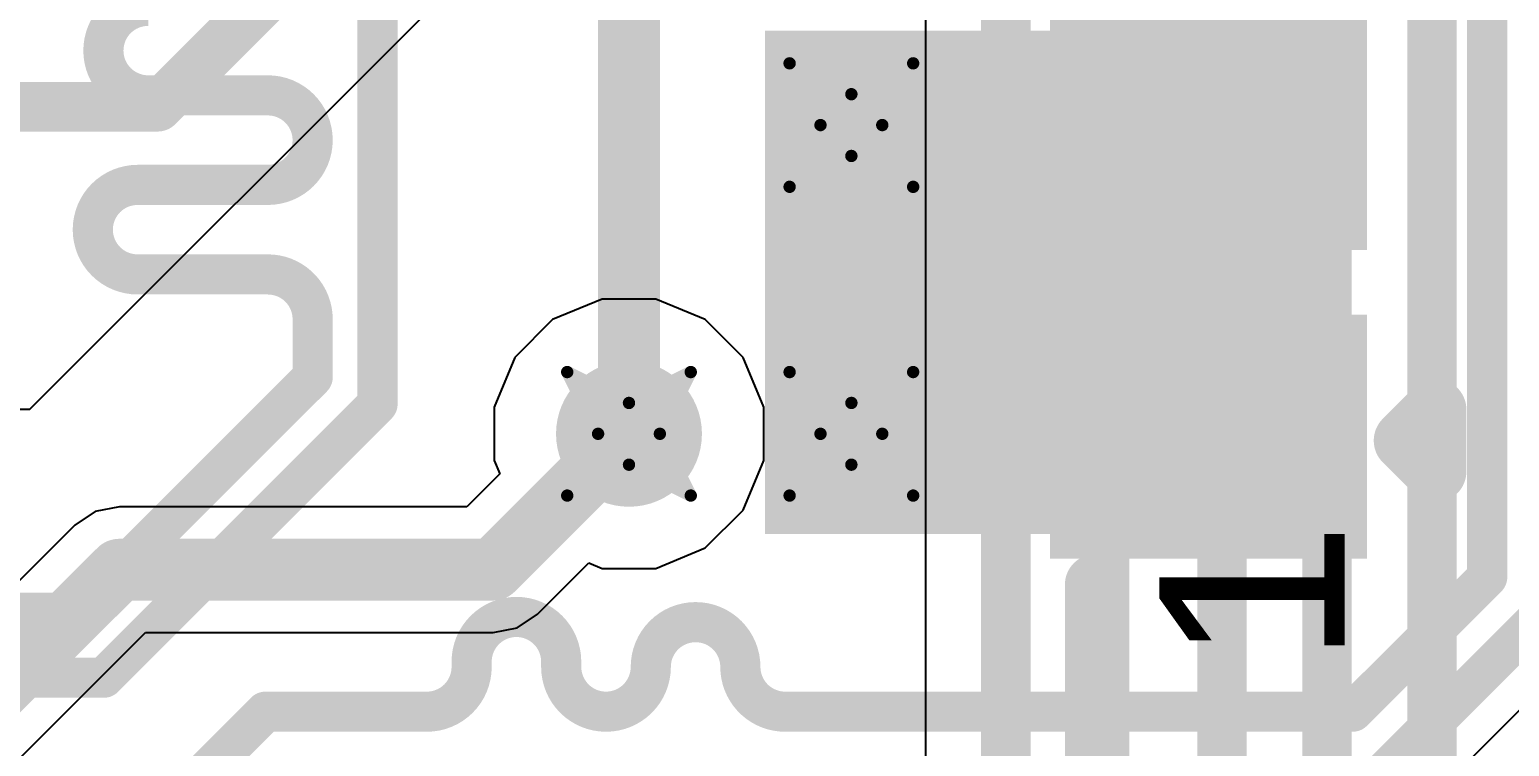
# Model space of a CAD drawing. Header units: inches. Extents: x -6 to 328, y -12 to 81.
# Drawn here: x 29.97 to 36.06, y 4.73 to 7.68 of the extents above; entities that cross this region are included whole.
import ezdxf

# ---------------------------------------------------------------- set-up
doc = ezdxf.new("R2010")
doc.units = ezdxf.units.IN
for name, color, linetype in [('Bottom Layer', 5, 'Continuous'), ('Drill Drawing', 1, 'Continuous'), ('Top Layer', 1, 'Continuous'), ('Top Overlay', 2, 'Continuous'), ('Top Paste', 8, 'Continuous'), ('Top Solder', 216, 'Continuous'), ('Via Holes', 16, 'Continuous')]:
    doc.layers.add(name, color=color, linetype=linetype)
doc.styles.add('Arial', font='', dxfattribs={"height": 0.2})
doc.styles.get('Arial').set_extended_font_data('Arial')

# ---------------------------------------------------------------- blocks, each defined once
blk = doc.blocks.new('M55_6013242R_44')
at = {"layer": 'Top Layer'}
for points in [[(-9.92500047, -2.19999687), (-9.124999529999998, -2.19999687), (-9.124999529999998, -3.29999721), (-9.92500047, -3.29999721)], [(-8.655000470000001, -2.19999687), (-7.85499953, -2.19999687), (-7.85499953, -3.29999721), (-8.655000470000001, -3.29999721)]]:
    blk.add_hatch(color=1, dxfattribs=at).paths.add_polyline_path(points)
at = {"layer": 'Top Paste'}
for points in [[(-9.92500047, -2.19999687), (-9.124999529999998, -2.19999687), (-9.124999529999998, -3.29999721), (-9.92500047, -3.29999721)], [(-8.655000470000001, -2.19999687), (-7.85499953, -2.19999687), (-7.85499953, -3.29999721), (-8.655000470000001, -3.29999721)]]:
    blk.add_hatch(color=8, dxfattribs=at).paths.add_polyline_path(points)
at = {"layer": 'Top Solder'}
for points in [[(-10.02660047, -2.09839687), (-9.023399529999999, -2.09839687), (-9.023399529999999, -3.401597209999999), (-10.02660047, -3.401597209999999)], [(-8.756600469999999, -2.09839687), (-7.753399529999999, -2.09839687), (-7.753399529999999, -3.401597209999999), (-8.756600469999999, -3.401597209999999)]]:
    blk.add_hatch(color=216, dxfattribs=at).paths.add_polyline_path(points)
at = {"layer": 'Top Overlay'}
for points in [[(-11.2014, -2.28599746, 0.254, 0.254, 0), (-10.1346, -2.28599746, 0.254, 0.254, 0)], [(-9.54099946, -3.55599746, 0.254, 0.254, 0), (-9.66799946, -3.682997459999999, 0.254, 0.254, 0)], [(-9.54099946, -3.55599746, 0.254, 0.254, 0), (-9.41399946, -3.682997459999999, 0.254, 0.254, 0)], [(-9.66799946, -3.682997459999999, 0.254, 0.254, 0), (-9.41399946, -3.682997459999999, 0.254, 0.254, 0)]]:
    blk.add_lwpolyline(points, format="xyseb", dxfattribs=at)
for points in [[(-10.1981, -2.28599746, 0.127, 0.127, 1), (-10.0711, -2.28599746, 0.127, 0.127, 1)], [(-9.60449946, -3.55599746, 0.127, 0.127, 1), (-9.47749946, -3.55599746, 0.127, 0.127, 1)], [(-9.60449946, -3.55599746, 0.127, 0.127, 1), (-9.47749946, -3.55599746, 0.127, 0.127, 1)], [(-9.73149946, -3.682997459999999, 0.127, 0.127, 1), (-9.60449946, -3.682997459999999, 0.127, 0.127, 1)], [(-9.73149946, -3.682997459999999, 0.127, 0.127, 1), (-9.60449946, -3.682997459999999, 0.127, 0.127, 1)], [(-9.47749946, -3.682997459999999, 0.127, 0.127, 1), (-9.35049946, -3.682997459999999, 0.127, 0.127, 1)], [(-9.47749946, -3.682997459999999, 0.127, 0.127, 1), (-9.35049946, -3.682997459999999, 0.127, 0.127, 1)]]:
    blk.add_lwpolyline(points, format="xyseb", close=True, dxfattribs=at)
at = {"layer": 'Top Overlay', "style": 'Arial'}
blk.add_text('1', height=0.7619999999999999, dxfattribs=at).set_placement((-10.46479746, -3.3087945))

msp = doc.modelspace()

# ---------------------------------------------------------------- hatches: boundary and pattern name
at = {"layer": 'Bottom Layer'}
h = msp.add_hatch(color=5, dxfattribs=at)
edge = h.paths.add_edge_path()
edge.add_arc((33.35019999999999, 7.289799999999999), 0.2999994, 0, 360)
h = msp.add_hatch(color=5, dxfattribs=at)
edge = h.paths.add_edge_path()
edge.add_arc((32.43579999999999, 6.019799999999999), 0.2999994, 0, 360)
h = msp.add_hatch(color=5, dxfattribs=at)
edge = h.paths.add_edge_path()
edge.add_arc((33.35019999999999, 6.019799999999999), 0.2999994, 0, 360)
at = {"layer": 'Top Layer'}
msp.add_hatch(color=1, dxfattribs=at).paths.add_polyline_path([(32.9946, 5.607997419999999), (35.36899708, 5.607997419999999), (35.36899708, 7.678000899999999), (32.9946, 7.678000899999999)])
h = msp.add_hatch(color=1, dxfattribs=at)
edge = h.paths.add_edge_path()
edge.add_arc((33.35019999999999, 7.289799999999999), 0.2999994, 0, 360)
h = msp.add_hatch(color=1, dxfattribs=at)
edge = h.paths.add_edge_path()
edge.add_arc((32.43579999999999, 6.019799999999999), 0.2999994, 0, 360)
h = msp.add_hatch(color=1, dxfattribs=at)
edge = h.paths.add_edge_path()
edge.add_arc((33.35019999999999, 6.019799999999999), 0.2999994, 0, 360)
at = {"layer": 'Via Holes'}
h = msp.add_hatch(color=7, dxfattribs=at)
edge = h.paths.add_edge_path()
edge.add_arc((33.35019999999999, 7.289799999999999), 0.1499997, 0, 360)
h = msp.add_hatch(color=7, dxfattribs=at)
edge = h.paths.add_edge_path()
edge.add_arc((32.43579999999999, 6.019799999999999), 0.1499997, 0, 360)
h = msp.add_hatch(color=7, dxfattribs=at)
edge = h.paths.add_edge_path()
edge.add_arc((33.35019999999999, 6.019799999999999), 0.1499997, 0, 360)

# ---------------------------------------------------------------- linework, layer by layer
at = {"layer": 'Bottom Layer'}
for p, q in [((33.65499999999999, 11.44463548), (33.65499999999999, 0.1016)), ((29.972, 6.121397459999999), (33.02, 9.169397459999999)), ((32.3256021, 6.5737994), (32.12198554, 6.4894587)), ((32.5459979, 6.5737994), (32.3256021, 6.5737994)), ((32.74961446, 6.4894587), (32.5459979, 6.5737994)), ((32.12198554, 6.4894587), (31.9661413, 6.33361446)), ((32.9054587, 6.33361446), (32.74961446, 6.4894587)), ((31.9661413, 6.33361446), (31.8818006, 6.1299979)), ((32.9897994, 6.1299979), (32.9054587, 6.33361446)), ((29.47152348, 6.121397459999999), (29.972, 6.121397459999999)), ((31.8818006, 6.1299979), (31.8818006, 5.9096021)), ((32.9897994, 5.9096021), (32.9897994, 6.1299979)), ((31.8818006, 5.9096021), (31.90451582, 5.8547635)), ((32.9054587, 5.705985539999999), (32.9897994, 5.9096021)), ((31.90451582, 5.8547635), (31.76972818, 5.71997586)), ((30.34030254, 5.71997586), (30.24119682, 5.70026292)), ((31.76972818, 5.71997586), (30.34030254, 5.71997586)), ((30.24119682, 5.70026292), (30.1571787, 5.64412384)), ((32.74961446, 5.5501413), (32.9054587, 5.705985539999999)), ((30.1571787, 5.64412384), (29.72004978, 5.20699492)), ((32.5459979, 5.4658006), (32.74961446, 5.5501413)), ((32.06012384, 5.277876159999999), (32.2707635, 5.48851582)), ((32.2707635, 5.48851582), (32.3256021, 5.4658006)), ((32.3256021, 5.4658006), (32.5459979, 5.4658006)), ((31.97610572, 5.22173708), (32.06012384, 5.277876159999999)), ((29.93922638, 4.69367616), (30.44757436, 5.20202414)), ((30.44757436, 5.20202414), (31.877, 5.20202414)), ((31.877, 5.20202414), (31.97610572, 5.22173708))]:
    msp.add_line(p, q, dxfattribs=at)
for points in [[(35.73773903999999, -0.77966316, 0.2032, 0.2032, 0), (35.73773903999999, 23.23085016, 0.2032, 0.2032, 0)], [(35.306, -0.5878118800000001, 0.2032, 0.2032, 0), (35.306, 21.53920254, 0.2032, 0.2032, 0)], [(34.87419999999999, -0.3629152, 0.2032, 0.2032, 0), (34.87419999999999, 21.0312, 0.2032, 0.2032, 0)], [(34.3916, -0.2032, 0.2032, 0.2032, 0), (34.3916, 14.16248628, 0.2032, 0.2032, 0)], [(33.9852, -0.03049524, 0.2032, 0.2032, 0), (33.9852, 13.9452604, 0.2032, 0.2032, 0)], [(30.49790192, 7.364780799999999, 0.2032, 0.2032, 0), (32.19623736, 9.06311624, 0.2032, 0.2032, 0)], [(23.2168192, 7.364780799999999, 0.2032, 0.2032, 0), (30.49790192, 7.364780799999999, 0.2032, 0.2032, 0)], [(31.877, 5.460999999999999, 0.254, 0.254, 0), (32.43579999999999, 6.019799999999999, 0.254, 0.254, 0)], [(29.75610254, 4.8768, 0.254, 0.254, 0), (30.34030254, 5.460999999999999, 0.254, 0.254, 0)], [(30.34030254, 5.460999999999999, 0.254, 0.254, 0), (31.877, 5.460999999999999, 0.254, 0.254, 0)]]:
    msp.add_lwpolyline(points, format="xyseb", dxfattribs=at)
for points in [[(30.44710192, 7.364780799999999, 0.1016, 0.1016, 1), (30.54870192, 7.364780799999999, 0.1016, 0.1016, 1)], [(30.44710192, 7.364780799999999, 0.1016, 0.1016, 1), (30.54870192, 7.364780799999999, 0.1016, 0.1016, 1)], [(32.3723, 6.019799999999999, 0.127, 0.127, 1), (32.4993, 6.019799999999999, 0.127, 0.127, 1)], [(30.27680254, 5.460999999999999, 0.127, 0.127, 1), (30.40380254, 5.460999999999999, 0.127, 0.127, 1)], [(30.27680254, 5.460999999999999, 0.127, 0.127, 1), (30.40380254, 5.460999999999999, 0.127, 0.127, 1)], [(31.8135, 5.460999999999999, 0.127, 0.127, 1), (31.9405, 5.460999999999999, 0.127, 0.127, 1)], [(31.8135, 5.460999999999999, 0.127, 0.127, 1), (31.9405, 5.460999999999999, 0.127, 0.127, 1)]]:
    msp.add_lwpolyline(points, format="xyseb", close=True, dxfattribs=at)
at = {"layer": 'Drill Drawing'}
for points in [[(33.0962, 7.543799999999999, 0.0508, 0.0508, 0), (33.35019999999999, 7.416799999999999, 0.0508, 0.0508, 0)], [(33.0962, 7.543799999999999, 0.0508, 0.0508, 0), (33.2232, 7.289799999999999, 0.0508, 0.0508, 0)], [(33.35019999999999, 7.416799999999999, 0.0508, 0.0508, 0), (33.6042, 7.543799999999999, 0.0508, 0.0508, 0)], [(33.4772, 7.289799999999999, 0.0508, 0.0508, 0), (33.6042, 7.543799999999999, 0.0508, 0.0508, 0)], [(33.0962, 7.0358, 0.0508, 0.0508, 0), (33.2232, 7.289799999999999, 0.0508, 0.0508, 0)], [(33.4772, 7.289799999999999, 0.0508, 0.0508, 0), (33.6042, 7.0358, 0.0508, 0.0508, 0)], [(33.0962, 7.0358, 0.0508, 0.0508, 0), (33.35019999999999, 7.162799999999999, 0.0508, 0.0508, 0)], [(33.35019999999999, 7.162799999999999, 0.0508, 0.0508, 0), (33.6042, 7.0358, 0.0508, 0.0508, 0)], [(32.1818, 6.2738, 0.0508, 0.0508, 0), (32.43579999999999, 6.1468, 0.0508, 0.0508, 0)], [(32.1818, 6.2738, 0.0508, 0.0508, 0), (32.3088, 6.019799999999999, 0.0508, 0.0508, 0)], [(32.43579999999999, 6.1468, 0.0508, 0.0508, 0), (32.6898, 6.2738, 0.0508, 0.0508, 0)], [(32.5628, 6.019799999999999, 0.0508, 0.0508, 0), (32.6898, 6.2738, 0.0508, 0.0508, 0)], [(33.0962, 6.2738, 0.0508, 0.0508, 0), (33.35019999999999, 6.1468, 0.0508, 0.0508, 0)], [(33.0962, 6.2738, 0.0508, 0.0508, 0), (33.2232, 6.019799999999999, 0.0508, 0.0508, 0)], [(33.35019999999999, 6.1468, 0.0508, 0.0508, 0), (33.6042, 6.2738, 0.0508, 0.0508, 0)], [(33.4772, 6.019799999999999, 0.0508, 0.0508, 0), (33.6042, 6.2738, 0.0508, 0.0508, 0)], [(32.1818, 5.7658, 0.0508, 0.0508, 0), (32.3088, 6.019799999999999, 0.0508, 0.0508, 0)], [(32.5628, 6.019799999999999, 0.0508, 0.0508, 0), (32.6898, 5.7658, 0.0508, 0.0508, 0)], [(33.0962, 5.7658, 0.0508, 0.0508, 0), (33.2232, 6.019799999999999, 0.0508, 0.0508, 0)], [(33.4772, 6.019799999999999, 0.0508, 0.0508, 0), (33.6042, 5.7658, 0.0508, 0.0508, 0)], [(32.1818, 5.7658, 0.0508, 0.0508, 0), (32.43579999999999, 5.8928, 0.0508, 0.0508, 0)], [(32.43579999999999, 5.8928, 0.0508, 0.0508, 0), (32.6898, 5.7658, 0.0508, 0.0508, 0)], [(33.0962, 5.7658, 0.0508, 0.0508, 0), (33.35019999999999, 5.8928, 0.0508, 0.0508, 0)], [(33.35019999999999, 5.8928, 0.0508, 0.0508, 0), (33.6042, 5.7658, 0.0508, 0.0508, 0)]]:
    msp.add_lwpolyline(points, format="xyseb", dxfattribs=at)
for points in [[(33.0835, 7.543799999999999, 0.0254, 0.0254, 1), (33.1089, 7.543799999999999, 0.0254, 0.0254, 1)], [(33.0835, 7.543799999999999, 0.0254, 0.0254, 1), (33.1089, 7.543799999999999, 0.0254, 0.0254, 1)], [(33.5915, 7.543799999999999, 0.0254, 0.0254, 1), (33.61689999999999, 7.543799999999999, 0.0254, 0.0254, 1)], [(33.5915, 7.543799999999999, 0.0254, 0.0254, 1), (33.61689999999999, 7.543799999999999, 0.0254, 0.0254, 1)], [(33.3375, 7.416799999999999, 0.0254, 0.0254, 1), (33.3629, 7.416799999999999, 0.0254, 0.0254, 1)], [(33.3375, 7.416799999999999, 0.0254, 0.0254, 1), (33.3629, 7.416799999999999, 0.0254, 0.0254, 1)], [(33.2105, 7.289799999999999, 0.0254, 0.0254, 1), (33.2359, 7.289799999999999, 0.0254, 0.0254, 1)], [(33.2105, 7.289799999999999, 0.0254, 0.0254, 1), (33.2359, 7.289799999999999, 0.0254, 0.0254, 1)], [(33.46449999999999, 7.289799999999999, 0.0254, 0.0254, 1), (33.4899, 7.289799999999999, 0.0254, 0.0254, 1)], [(33.46449999999999, 7.289799999999999, 0.0254, 0.0254, 1), (33.4899, 7.289799999999999, 0.0254, 0.0254, 1)], [(33.3375, 7.162799999999999, 0.0254, 0.0254, 1), (33.3629, 7.162799999999999, 0.0254, 0.0254, 1)], [(33.3375, 7.162799999999999, 0.0254, 0.0254, 1), (33.3629, 7.162799999999999, 0.0254, 0.0254, 1)], [(33.0835, 7.0358, 0.0254, 0.0254, 1), (33.1089, 7.0358, 0.0254, 0.0254, 1)], [(33.0835, 7.0358, 0.0254, 0.0254, 1), (33.1089, 7.0358, 0.0254, 0.0254, 1)], [(33.5915, 7.0358, 0.0254, 0.0254, 1), (33.61689999999999, 7.0358, 0.0254, 0.0254, 1)], [(33.5915, 7.0358, 0.0254, 0.0254, 1), (33.61689999999999, 7.0358, 0.0254, 0.0254, 1)], [(32.1691, 6.2738, 0.0254, 0.0254, 1), (32.1945, 6.2738, 0.0254, 0.0254, 1)], [(32.1691, 6.2738, 0.0254, 0.0254, 1), (32.1945, 6.2738, 0.0254, 0.0254, 1)], [(32.6771, 6.2738, 0.0254, 0.0254, 1), (32.7025, 6.2738, 0.0254, 0.0254, 1)], [(32.6771, 6.2738, 0.0254, 0.0254, 1), (32.7025, 6.2738, 0.0254, 0.0254, 1)], [(33.0835, 6.2738, 0.0254, 0.0254, 1), (33.1089, 6.2738, 0.0254, 0.0254, 1)], [(33.0835, 6.2738, 0.0254, 0.0254, 1), (33.1089, 6.2738, 0.0254, 0.0254, 1)], [(33.5915, 6.2738, 0.0254, 0.0254, 1), (33.61689999999999, 6.2738, 0.0254, 0.0254, 1)], [(33.5915, 6.2738, 0.0254, 0.0254, 1), (33.61689999999999, 6.2738, 0.0254, 0.0254, 1)], [(32.4231, 6.1468, 0.0254, 0.0254, 1), (32.4485, 6.1468, 0.0254, 0.0254, 1)], [(32.4231, 6.1468, 0.0254, 0.0254, 1), (32.4485, 6.1468, 0.0254, 0.0254, 1)], [(33.3375, 6.1468, 0.0254, 0.0254, 1), (33.3629, 6.1468, 0.0254, 0.0254, 1)], [(33.3375, 6.1468, 0.0254, 0.0254, 1), (33.3629, 6.1468, 0.0254, 0.0254, 1)], [(32.2961, 6.019799999999999, 0.0254, 0.0254, 1), (32.3215, 6.019799999999999, 0.0254, 0.0254, 1)], [(32.2961, 6.019799999999999, 0.0254, 0.0254, 1), (32.3215, 6.019799999999999, 0.0254, 0.0254, 1)], [(32.5501, 6.019799999999999, 0.0254, 0.0254, 1), (32.5755, 6.019799999999999, 0.0254, 0.0254, 1)], [(32.5501, 6.019799999999999, 0.0254, 0.0254, 1), (32.5755, 6.019799999999999, 0.0254, 0.0254, 1)], [(33.2105, 6.019799999999999, 0.0254, 0.0254, 1), (33.2359, 6.019799999999999, 0.0254, 0.0254, 1)], [(33.2105, 6.019799999999999, 0.0254, 0.0254, 1), (33.2359, 6.019799999999999, 0.0254, 0.0254, 1)], [(33.46449999999999, 6.019799999999999, 0.0254, 0.0254, 1), (33.4899, 6.019799999999999, 0.0254, 0.0254, 1)], [(33.46449999999999, 6.019799999999999, 0.0254, 0.0254, 1), (33.4899, 6.019799999999999, 0.0254, 0.0254, 1)], [(32.4231, 5.8928, 0.0254, 0.0254, 1), (32.4485, 5.8928, 0.0254, 0.0254, 1)], [(32.4231, 5.8928, 0.0254, 0.0254, 1), (32.4485, 5.8928, 0.0254, 0.0254, 1)], [(33.3375, 5.8928, 0.0254, 0.0254, 1), (33.3629, 5.8928, 0.0254, 0.0254, 1)], [(33.3375, 5.8928, 0.0254, 0.0254, 1), (33.3629, 5.8928, 0.0254, 0.0254, 1)], [(32.1691, 5.7658, 0.0254, 0.0254, 1), (32.1945, 5.7658, 0.0254, 0.0254, 1)], [(32.1691, 5.7658, 0.0254, 0.0254, 1), (32.1945, 5.7658, 0.0254, 0.0254, 1)], [(32.6771, 5.7658, 0.0254, 0.0254, 1), (32.7025, 5.7658, 0.0254, 0.0254, 1)], [(32.6771, 5.7658, 0.0254, 0.0254, 1), (32.7025, 5.7658, 0.0254, 0.0254, 1)], [(33.0835, 5.7658, 0.0254, 0.0254, 1), (33.1089, 5.7658, 0.0254, 0.0254, 1)], [(33.0835, 5.7658, 0.0254, 0.0254, 1), (33.1089, 5.7658, 0.0254, 0.0254, 1)], [(33.5915, 5.7658, 0.0254, 0.0254, 1), (33.61689999999999, 5.7658, 0.0254, 0.0254, 1)], [(33.5915, 5.7658, 0.0254, 0.0254, 1), (33.61689999999999, 5.7658, 0.0254, 0.0254, 1)]]:
    msp.add_lwpolyline(points, format="xyseb", close=True, dxfattribs=at)
at = {"layer": 'Top Layer'}
msp.add_line((35.67297666, 4.45902334), (36.26403466, 5.05008134), dxfattribs=at)
for points in [[(35.96448484, 5.42985452, 0.1651, 0.1651, 0), (35.96448484, 12.51181394, 0.1651, 0.1651, 0)], [(31.40185744, 6.14185716, 0.1651, 0.1651, 0), (31.40185744, 8.527978880000001, 0.1651, 0.1651, 0)], [(32.43579999999999, 6.019799999999999, 0.254, 0.254, 0), (32.43579999999999, 7.931947559999999, 0.254, 0.254, 0)], [(30.45888498, 7.412057819999999, 0.1651, 0.1651, -0.9999999999999999), (30.45888498, 7.78035782, 0.1651, 0.1651, 0)], [(30.45888498, 7.412057819999999, 0.1651, 0.1651, 0), (30.95100744, 7.412057819999999, 0.1651, 0.1651, 0)], [(30.95100744, 7.412057819999999, 0.1651, 0.1651, -0.9999999999999999), (30.95100744, 7.043757819999999, 0.1651, 0.1651, 0)], [(30.41531128, 6.67545782, 0.1651, 0.1651, -0.9999999999999999), (30.41531128, 7.043757819999999, 0.1651, 0.1651, 0)], [(30.41531128, 7.043757819999999, 0.1651, 0.1651, 0), (30.95100744, 7.043757819999999, 0.1651, 0.1651, 0)], [(30.41531128, 6.67545782, 0.1651, 0.1651, 0), (30.95100744, 6.67545782, 0.1651, 0.1651, 0)], [(30.95100744, 6.67545782, 0.1651, 0.1651, -0.4142135623730951), (31.13515744, 6.491307819999999, 0.1651, 0.1651, 0)], [(31.13515744, 6.40874512, 0.1651, 0.1651, 0), (31.13515744, 6.491307819999999, 0.1651, 0.1651, 0)], [(31.13515744, 6.252326839999999, 0.1651, 0.1651, 0), (31.13515744, 6.40874512, 0.1651, 0.1651, 0)], [(30.1660306, 5.2832, 0.1651, 0.1651, 0), (31.13515744, 6.252326839999999, 0.1651, 0.1651, 0)], [(30.27650028, 5.0165, 0.1651, 0.1651, 0), (31.40185744, 6.14185716, 0.1651, 0.1651, 0)], [(35.41143032, 4.8768, 0.1651, 0.1651, 0), (35.96448484, 5.42985452, 0.1651, 0.1651, 0)], [(28.26685228, 5.2832, 0.1651, 0.1651, 0), (30.1660306, 5.2832, 0.1651, 0.1651, 0)], [(35.5219, 4.610099999999999, 0.1651, 0.1651, 0), (36.23118484, 5.31938484, 0.1651, 0.1651, 0)], [(31.78883152, 5.08235458, 0.1651, 0.1651, -0.9999999999999999), (32.15713152, 5.08235458, 0.1651, 0.1651, 0)], [(32.52543152, 5.0609754, 0.1651, 0.1651, -0.9999999999999999), (32.89373152, 5.0609754, 0.1651, 0.1651, 0)], [(31.78883152, 5.06095, 0.1651, 0.1651, -0.4142135623730951), (31.60468152, 4.8768, 0.1651, 0.1651, 0)], [(31.78883152, 5.06095, 0.1651, 0.1651, 0), (31.78883152, 5.08235458, 0.1651, 0.1651, 0)], [(32.15713152, 5.06095, 0.1651, 0.1651, 0), (32.15713152, 5.08235458, 0.1651, 0.1651, 0)], [(32.52543152, 5.06095, 0.1651, 0.1651, -0.9999999999999999), (32.15713152, 5.06095, 0.1651, 0.1651, 0)], [(32.52543152, 5.06095, 0.1651, 0.1651, 0), (32.52543152, 5.0609754, 0.1651, 0.1651, 0)], [(32.89373152, 5.06095, 0.1651, 0.1651, 0), (32.89373152, 5.0609754, 0.1651, 0.1651, 0)], [(33.07788152, 4.8768, 0.1651, 0.1651, -0.4142135623730951), (32.89373152, 5.06095, 0.1651, 0.1651, 0)], [(28.1563826, 5.0165, 0.1651, 0.1651, 0), (30.27650028, 5.0165, 0.1651, 0.1651, 0)], [(30.69973032, 4.6355, 0.1651, 0.1651, 0), (30.94103032, 4.8768, 0.1651, 0.1651, 0)], [(30.94103032, 4.8768, 0.1651, 0.1651, 0), (31.52211882, 4.8768, 0.1651, 0.1651, 0)], [(31.52211882, 4.8768, 0.1651, 0.1651, 0), (31.60468152, 4.8768, 0.1651, 0.1651, 0)], [(33.07788152, 4.8768, 0.1651, 0.1651, 0), (33.51235868, 4.8768, 0.1651, 0.1651, 0)], [(33.51235868, 4.8768, 0.1651, 0.1651, 0), (35.41143032, 4.8768, 0.1651, 0.1651, 0)]]:
    msp.add_lwpolyline(points, format="xyseb", dxfattribs=at)
for points in [[(30.41760998, 7.412057819999999, 0.08255, 0.08255, 1), (30.50015998, 7.412057819999999, 0.08255, 0.08255, 1)], [(30.41760998, 7.412057819999999, 0.08255, 0.08255, 1), (30.50015998, 7.412057819999999, 0.08255, 0.08255, 1)], [(30.90973244, 7.412057819999999, 0.08255, 0.08255, 1), (30.99228244, 7.412057819999999, 0.08255, 0.08255, 1)], [(30.90973244, 7.412057819999999, 0.08255, 0.08255, 1), (30.99228244, 7.412057819999999, 0.08255, 0.08255, 1)], [(30.37403628, 7.043757819999999, 0.08255, 0.08255, 1), (30.45658628, 7.043757819999999, 0.08255, 0.08255, 1)], [(30.37403628, 7.043757819999999, 0.08255, 0.08255, 1), (30.45658628, 7.043757819999999, 0.08255, 0.08255, 1)], [(30.90973244, 7.043757819999999, 0.08255, 0.08255, 1), (30.99228244, 7.043757819999999, 0.08255, 0.08255, 1)], [(30.90973244, 7.043757819999999, 0.08255, 0.08255, 1), (30.99228244, 7.043757819999999, 0.08255, 0.08255, 1)], [(30.37403628, 6.67545782, 0.08255, 0.08255, 1), (30.45658628, 6.67545782, 0.08255, 0.08255, 1)], [(30.37403628, 6.67545782, 0.08255, 0.08255, 1), (30.45658628, 6.67545782, 0.08255, 0.08255, 1)], [(30.90973244, 6.67545782, 0.08255, 0.08255, 1), (30.99228244, 6.67545782, 0.08255, 0.08255, 1)], [(30.90973244, 6.67545782, 0.08255, 0.08255, 1), (30.99228244, 6.67545782, 0.08255, 0.08255, 1)], [(31.09388244, 6.491307819999999, 0.08255, 0.08255, 1), (31.17643244, 6.491307819999999, 0.08255, 0.08255, 1)], [(31.09388244, 6.491307819999999, 0.08255, 0.08255, 1), (31.17643244, 6.491307819999999, 0.08255, 0.08255, 1)], [(31.09388244, 6.40874512, 0.08255, 0.08255, 1), (31.17643244, 6.40874512, 0.08255, 0.08255, 1)], [(31.09388244, 6.40874512, 0.08255, 0.08255, 1), (31.17643244, 6.40874512, 0.08255, 0.08255, 1)], [(31.09388244, 6.252326839999999, 0.08255, 0.08255, 1), (31.17643244, 6.252326839999999, 0.08255, 0.08255, 1)], [(31.09388244, 6.252326839999999, 0.08255, 0.08255, 1), (31.17643244, 6.252326839999999, 0.08255, 0.08255, 1)], [(31.36058244, 6.14185716, 0.08255, 0.08255, 1), (31.44313244, 6.14185716, 0.08255, 0.08255, 1)], [(31.36058244, 6.14185716, 0.08255, 0.08255, 1), (31.44313244, 6.14185716, 0.08255, 0.08255, 1)], [(32.3723, 6.019799999999999, 0.127, 0.127, 1), (32.4993, 6.019799999999999, 0.127, 0.127, 1)], [(35.92320984, 5.42985452, 0.08255, 0.08255, 1), (36.00575984, 5.42985452, 0.08255, 0.08255, 1)], [(35.92320984, 5.42985452, 0.08255, 0.08255, 1), (36.00575984, 5.42985452, 0.08255, 0.08255, 1)], [(30.1247556, 5.2832, 0.08255, 0.08255, 1), (30.2073056, 5.2832, 0.08255, 0.08255, 1)], [(30.1247556, 5.2832, 0.08255, 0.08255, 1), (30.2073056, 5.2832, 0.08255, 0.08255, 1)], [(31.74755652, 5.08235458, 0.08255, 0.08255, 1), (31.83010652, 5.08235458, 0.08255, 0.08255, 1)], [(31.74755652, 5.08235458, 0.08255, 0.08255, 1), (31.83010652, 5.08235458, 0.08255, 0.08255, 1)], [(31.74755652, 5.06095, 0.08255, 0.08255, 1), (31.83010652, 5.06095, 0.08255, 0.08255, 1)], [(31.74755652, 5.06095, 0.08255, 0.08255, 1), (31.83010652, 5.06095, 0.08255, 0.08255, 1)], [(32.11585651999999, 5.08235458, 0.08255, 0.08255, 1), (32.19840652, 5.08235458, 0.08255, 0.08255, 1)], [(32.11585651999999, 5.08235458, 0.08255, 0.08255, 1), (32.19840652, 5.08235458, 0.08255, 0.08255, 1)], [(32.11585651999999, 5.06095, 0.08255, 0.08255, 1), (32.19840652, 5.06095, 0.08255, 0.08255, 1)], [(32.11585651999999, 5.06095, 0.08255, 0.08255, 1), (32.19840652, 5.06095, 0.08255, 0.08255, 1)], [(32.48415652, 5.0609754, 0.08255, 0.08255, 1), (32.56670652, 5.0609754, 0.08255, 0.08255, 1)], [(32.48415652, 5.0609754, 0.08255, 0.08255, 1), (32.56670652, 5.0609754, 0.08255, 0.08255, 1)], [(32.48415652, 5.06095, 0.08255, 0.08255, 1), (32.56670652, 5.06095, 0.08255, 0.08255, 1)], [(32.48415652, 5.06095, 0.08255, 0.08255, 1), (32.56670652, 5.06095, 0.08255, 0.08255, 1)], [(32.85245652, 5.0609754, 0.08255, 0.08255, 1), (32.93500652, 5.0609754, 0.08255, 0.08255, 1)], [(32.85245652, 5.0609754, 0.08255, 0.08255, 1), (32.93500652, 5.0609754, 0.08255, 0.08255, 1)], [(32.85245652, 5.06095, 0.08255, 0.08255, 1), (32.93500652, 5.06095, 0.08255, 0.08255, 1)], [(32.85245652, 5.06095, 0.08255, 0.08255, 1), (32.93500652, 5.06095, 0.08255, 0.08255, 1)], [(30.23522528, 5.0165, 0.08255, 0.08255, 1), (30.31777528, 5.0165, 0.08255, 0.08255, 1)], [(30.23522528, 5.0165, 0.08255, 0.08255, 1), (30.31777528, 5.0165, 0.08255, 0.08255, 1)], [(30.89975532, 4.8768, 0.08255, 0.08255, 1), (30.98230532, 4.8768, 0.08255, 0.08255, 1)], [(30.89975532, 4.8768, 0.08255, 0.08255, 1), (30.98230532, 4.8768, 0.08255, 0.08255, 1)], [(31.48084382, 4.8768, 0.08255, 0.08255, 1), (31.56339382, 4.8768, 0.08255, 0.08255, 1)], [(31.48084382, 4.8768, 0.08255, 0.08255, 1), (31.56339382, 4.8768, 0.08255, 0.08255, 1)], [(31.56340652, 4.8768, 0.08255, 0.08255, 1), (31.64595652, 4.8768, 0.08255, 0.08255, 1)], [(31.56340652, 4.8768, 0.08255, 0.08255, 1), (31.64595652, 4.8768, 0.08255, 0.08255, 1)], [(33.03660652, 4.8768, 0.08255, 0.08255, 1), (33.11915652, 4.8768, 0.08255, 0.08255, 1)], [(33.03660652, 4.8768, 0.08255, 0.08255, 1), (33.11915652, 4.8768, 0.08255, 0.08255, 1)], [(33.47108368, 4.8768, 0.08255, 0.08255, 1), (33.55363368, 4.8768, 0.08255, 0.08255, 1)], [(33.47108368, 4.8768, 0.08255, 0.08255, 1), (33.55363368, 4.8768, 0.08255, 0.08255, 1)], [(35.37015532, 4.8768, 0.08255, 0.08255, 1), (35.45270532, 4.8768, 0.08255, 0.08255, 1)], [(35.37015532, 4.8768, 0.08255, 0.08255, 1), (35.45270532, 4.8768, 0.08255, 0.08255, 1)]]:
    msp.add_lwpolyline(points, format="xyseb", close=True, dxfattribs=at)

# ---------------------------------------------------------------- block references
at = {"rotation": 90}
msp.add_blockref('M55_6013242R_44', (32.06900114, 15.53299916), dxfattribs=at)

doc.saveas('drawing.dxf')
